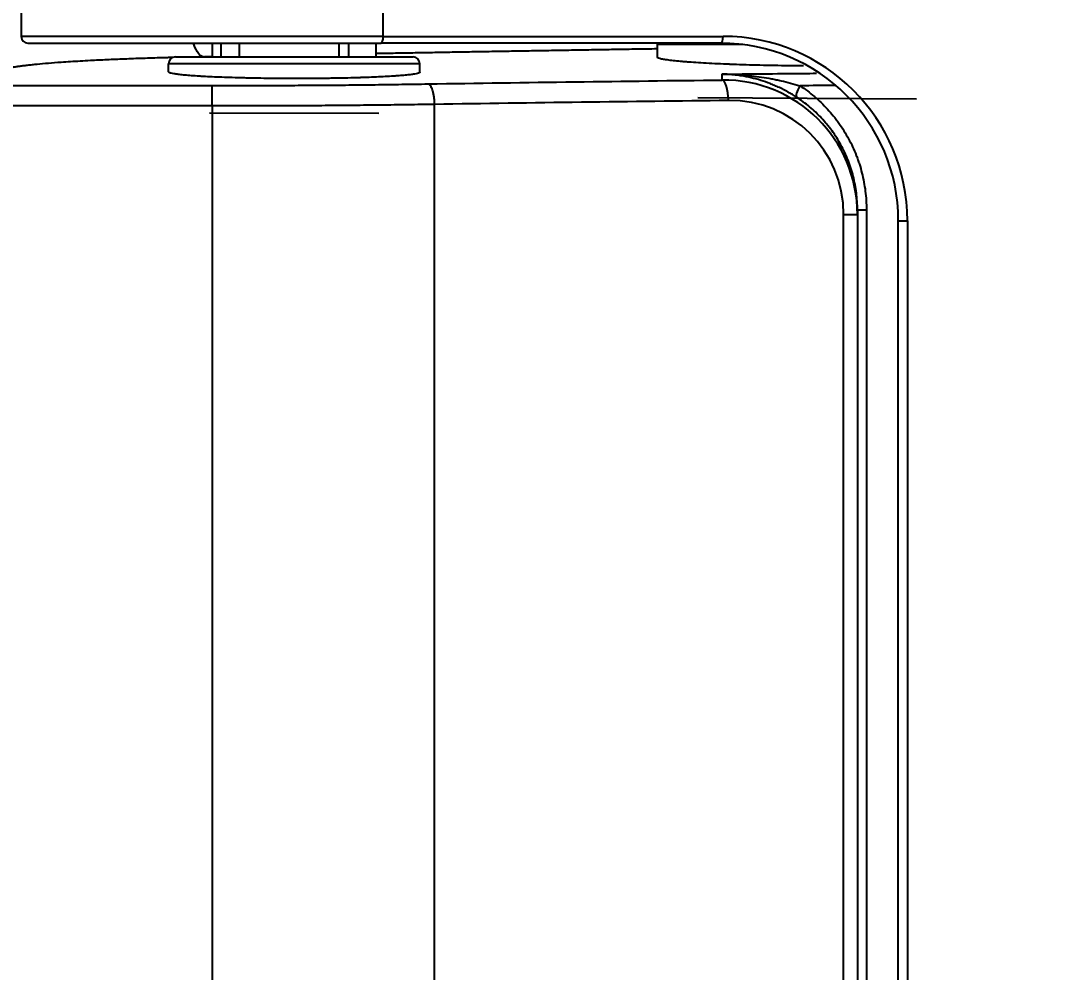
# Model space of a CAD drawing. Extents: x 2759 to 9191, y -64 to 2464.
# Drawn here: x 6759 to 6835.7, y 1772.8 to 1842.4 of the extents above; entities that cross this region are included whole.
import ezdxf

# ---------------------------------------------------------------- set-up
doc = ezdxf.new("R2010")
doc.units = 0
doc.header["$LTSCALE"] = 20
doc.header["$MEASUREMENT"] = 0
doc.layers.get('0').update_dxf_attribs({"linetype": 'CONTINUOUS'})
doc.layers.get('DEFPOINTS').update_dxf_attribs({"linetype": 'CONTINUOUS'})
doc.styles.get("Standard").update_dxf_attribs({"font": 'NanumGothic.ttf'})
doc.dimstyles.get("Standard").update_dxf_attribs({"dimtxt": 2.7, "dimasz": 2.5, "dimexe": 1.5, "dimexo": 1.5, "dimgap": 1.5, "dimtad": 1, "dimdec": 0, "dimlfac": 10, "dimzin": 0, "dimdsep": 46, "dimtxsty": 'Standard', "dimcen": 0, "dimclrt": 2, "dimadec": 0, "dimazin": 0, "dimtfac": 1, "dimtdec": 0, "dimtmove": 0, "dimatfit": 3, "dimfxl": 0, "dimtolj": 1, "dimtzin": 0, "dimarcsym": 0})

# ---------------------------------------------------------------- blocks, each defined once
blk = doc.blocks.new('*D28')
at = {"color": 3, "lineweight": -2}
for p, q in [((6574.994, 1685.187), (6574.994, 1966.499)), ((7259.582, 1685.186), (7259.582, 1966.499)), ((6594.994, 1961.499), (7239.582, 1961.499))]:
    blk.add_line(p, q, dxfattribs=at)
at = {"color": 3}
for points in [[(6594.994, 1964.832), (6594.994, 1958.166), (6574.994, 1961.499)], [(7239.582, 1964.832), (7239.582, 1958.166), (7259.582, 1961.499)]]:
    blk.add_solid(points, dxfattribs=at)
at = {"layer": 'DEFPOINTS', "color": 0}
for p in [(7259.582, 1961.499), (6574.994, 1683.687), (7259.582, 1683.686)]:
    blk.add_point(p, dxfattribs=at)
at = {"color": 2, "insert": (6917.288, 1985.108), "char_height": 25, "attachment_point": 5}
blk.add_mtext('\\A1;685', dxfattribs=at)

msp = doc.modelspace()

# ---------------------------------------------------------------- linework, layer by layer
at = {"color": 7, "linetype": 'Continuous'}
for p, q in [((6759.001, 1877.005), (6759.001, 1841.288)), ((6785.521, 1841.288), (6759.001, 1841.288)), ((6785.521, 1841.288), (6810.406, 1841.288)), ((6759.501, 1840.788), (6785.358, 1840.788)), ((6773.001, 1840.788), (6773.001, 1839.786)), ((6773.646, 1839.786), (6773.646, 1840.788)), ((6775.001, 1839.786), (6775.001, 1840.788)), ((6782.286, 1839.786), (6782.286, 1840.788)), ((6783.001, 1839.786), (6783.001, 1840.788)), ((6785.001, 1839.786), (6785.001, 1840.788)), ((6810.243, 1840.788), (6785.358, 1840.788)), ((6805.571, 1840.686), (6805.571, 1839.799)), ((6811.863, 1840.686), (6805.571, 1840.686)), ((6770.301, 1839.786), (6787.701, 1839.786)), ((6769.801, 1838.681), (6769.801, 1839.286)), ((6788.201, 1839.286), (6769.801, 1839.286)), ((6788.201, 1838.666), (6788.201, 1839.286)), ((6824.571, 1836.687), (6808.571, 1836.782)), ((6772.801, 1835.677), (6785.201, 1835.668)), ((6819.236, 1828.238), (6820.247, 1828.238)), ((6819.236, 1539.134), (6819.236, 1828.238)), ((6820.247, 1828.587), (6820.91, 1828.587)), ((6820.247, 1828.587), (6820.247, 1828.238)), ((6820.247, 1828.238), (6820.247, 1539.134)), ((6820.91, 1828.587), (6820.91, 1538.786)), ((6823.243, 1539.584), (6823.243, 1827.788)), ((6823.243, 1827.788), (6823.906, 1827.788)), ((6823.906, 1827.788), (6823.906, 1539.584))]:
    msp.add_line(p, q, dxfattribs=at)
for centre, start, end in [((6759.501, 1841.288), 180, 270), ((6806.071, 1840.686), 168.30845, 180), ((6770.301, 1839.286), 90, 180), ((6787.701, 1839.286), 0, 90)]:
    msp.add_arc(centre, 0.5, start, end, dxfattribs=at)
for centre, major_axis, ratio, start_param, end_param in [((6785.358, 1841.288), (0, -0.5), 0.325982, 0, 1.570796), ((6810.243, 1841.288), (0, -0.5), 0.325982, 0, 1.570796), ((6810.406, 1827.788), (13.5, 0), 1, 0, 1.570796), ((6810.243, 1827.788), (13, 0), 1, 0, 1.570796), ((6810.247, 1828.079), (6.867, 7.387), 0.984124, 5.469289, 7.032689), ((6810.309, 1836.592), (0.017, -1.5), 0.325964, 1.567085, 3.083985), ((6816.338, 1837.67), (0.544, 0.839), 0.254745, 1.734631, 3.094705), ((6810.736, 1828.079), (5.798, 6.334), 0.981335, 5.463069, 7.026469)]:
    msp.add_ellipse(centre, major_axis=major_axis, ratio=ratio, start_param=start_param, end_param=end_param, dxfattribs=at)
for points, degree in [([(6785.521, 1841.288), (6785.521, 1853.053), (6785.521, 1864.819), (6785.521, 1876.584)], 3), ([(6773.002, 1839.798), (6772.813, 1839.795), (6772.625, 1839.791), (6772.437, 1839.787)], 3), ([(6810.314, 1838.521), (6810.314, 1838.505), (6810.314, 1838.489), (6810.314, 1838.473)], 3), ([(6810.314, 1838.473), (6810.316, 1838.345), (6810.319, 1838.218), (6810.321, 1838.09)], 3), ([(6755.728, 1837.695), (6761.481, 1837.698), (6767.234, 1837.698), (6772.986, 1837.693)], 3), ([(6818.612, 1837.695), (6817.756, 1837.686), (6816.898, 1837.678), (6816.039, 1837.67)], 3), ([(6772.985, 1836.195), (6767.235, 1836.2), (6761.484, 1836.2), (6755.734, 1836.197)], 3), ([(6772.985, 1836.195), (6772.985, 1531.183)], 1), ([(6789.284, 1531.069), (6789.284, 1836.305)], 1)]:
    msp.add_open_spline(points, degree=degree, dxfattribs=at)
for points, knots in [([(6772.336, 1839.785), (6772.223, 1839.802), (6771.981, 1839.96), (6771.746, 1840.441), (6771.646, 1840.755), (6771.639, 1840.777)], [0, 0, 0, 0, 0.482421, 0.964911, 1, 1, 1, 1]), ([(6770.081, 1839.735), (6770.057, 1839.734), (6770.011, 1839.733), (6769.941, 1839.731), (6769.871, 1839.73), (6769.825, 1839.728), (6769.801, 1839.728)], [0, 0, 0, 0, 0.250011, 0.500012, 0.750007, 1, 1, 1, 1]), ([(6805.571, 1840.367), (6805.078, 1840.359), (6804.092, 1840.344), (6802.615, 1840.32), (6801.142, 1840.297), (6799.672, 1840.273), (6798.206, 1840.248), (6796.744, 1840.224), (6795.286, 1840.199), (6793.83, 1840.175), (6792.379, 1840.15), (6790.931, 1840.125), (6789.487, 1840.099), (6788.047, 1840.074), (6786.61, 1840.049), (6785.595, 1840.03), (6785.06, 1840.021), (6785.002, 1840.02)], [0, 0, 0, 0, 0.071979, 0.143779, 0.215402, 0.286847, 0.358114, 0.429204, 0.500117, 0.570854, 0.641414, 0.711798, 0.782006, 0.852038, 0.921895, 0.991577, 1, 1, 1, 1]), ([(6805.571, 1839.799), (6805.571, 1839.779), (6805.589, 1839.76), (6805.66, 1839.721), (6805.712, 1839.701), (6805.852, 1839.663), (6805.939, 1839.643), (6806.069, 1839.62), (6806.11, 1839.612), (6806.154, 1839.605), (6806.183, 1839.6), (6806.198, 1839.598), (6806.274, 1839.586), (6806.339, 1839.577), (6806.546, 1839.549), (6806.853, 1839.512), (6807.221, 1839.477), (6807.52, 1839.451), (6807.623, 1839.443), (6807.784, 1839.43), (6807.839, 1839.426), (6807.95, 1839.418), (6808.007, 1839.414), (6808.295, 1839.393), (6808.536, 1839.377), (6809.044, 1839.347), (6809.309, 1839.333), (6809.863, 1839.305), (6810.151, 1839.292), (6810.527, 1839.276), (6810.602, 1839.273), (6810.717, 1839.268), (6810.756, 1839.267), (6810.833, 1839.264), (6811.027, 1839.256), (6811.223, 1839.249), (6811.699, 1839.232), (6812.348, 1839.212), (6813.023, 1839.194), (6813.54, 1839.182), (6813.713, 1839.179), (6813.977, 1839.173), (6814.065, 1839.172), (6814.242, 1839.168), (6814.331, 1839.167), (6814.775, 1839.159), (6815.131, 1839.154), (6815.757, 1839.146), (6816.026, 1839.143), (6816.296, 1839.141)], [0, 0, 0, 0, 0.063482, 0.063482, 0.126964, 0.126964, 0.190446, 0.190446, 0.206316, 0.214252, 0.214252, 0.222187, 0.222187, 0.253928, 0.253928, 0.31741, 0.380892, 0.380892, 0.412633, 0.412633, 0.428503, 0.428503, 0.444374, 0.444374, 0.507856, 0.507856, 0.571338, 0.571338, 0.63482, 0.63482, 0.65069, 0.65069, 0.658626, 0.658626, 0.666561, 0.698302, 0.698302, 0.761784, 0.825266, 0.825266, 0.857007, 0.857007, 0.872877, 0.872877, 0.888748, 0.888748, 0.95223, 0.95223, 1, 1, 1, 1]), ([(6769.801, 1839.728), (6769.779, 1839.727), (6769.733, 1839.726), (6769.664, 1839.724), (6769.596, 1839.722), (6769.527, 1839.72), (6769.459, 1839.718), (6769.391, 1839.716), (6769.106, 1839.708), (6768.609, 1839.694), (6767.911, 1839.671), (6767.229, 1839.648), (6766.34, 1839.614), (6765.271, 1839.569), (6764.2, 1839.517), (6763.318, 1839.468), (6762.602, 1839.425), (6761.815, 1839.373), (6760.986, 1839.31), (6760.295, 1839.248), (6759.794, 1839.198), (6759.445, 1839.159), (6759.124, 1839.12), (6758.831, 1839.08), (6758.567, 1839.04), (6758.332, 1839), (6758.126, 1838.959), (6757.998, 1838.929), (6757.926, 1838.91), (6757.898, 1838.903), (6757.871, 1838.895), (6757.845, 1838.888), (6757.82, 1838.88), (6757.796, 1838.872), (6757.773, 1838.865), (6757.75, 1838.857), (6757.729, 1838.85), (6757.709, 1838.842), (6757.689, 1838.834), (6757.671, 1838.827), (6757.653, 1838.819), (6757.637, 1838.811), (6757.621, 1838.804), (6757.606, 1838.796), (6757.593, 1838.788), (6757.58, 1838.78), (6757.568, 1838.772), (6757.557, 1838.765), (6757.547, 1838.757), (6757.541, 1838.752), (6757.538, 1838.749)], [0, 0, 0, 0, 0.00328, 0.006559, 0.009835, 0.01311, 0.016383, 0.019654, 0.022924, 0.057663, 0.092386, 0.127141, 0.161976, 0.231771, 0.30158, 0.348098, 0.394547, 0.441043, 0.51077, 0.580511, 0.615477, 0.650382, 0.685273, 0.720198, 0.75505, 0.789822, 0.824564, 0.859324, 0.865628, 0.871938, 0.878256, 0.884581, 0.890913, 0.897253, 0.903602, 0.909959, 0.916325, 0.9227, 0.929084, 0.935477, 0.941881, 0.948294, 0.954718, 0.961153, 0.967599, 0.974056, 0.980524, 0.987004, 0.993496, 1, 1, 1, 1]), ([(6788.201, 1838.666), (6788.201, 1838.65), (6788.186, 1838.634), (6788.128, 1838.603), (6788.084, 1838.587), (6787.967, 1838.556), (6787.894, 1838.541), (6787.785, 1838.522), (6787.751, 1838.517), (6787.714, 1838.511), (6787.69, 1838.507), (6787.677, 1838.505), (6787.613, 1838.496), (6787.559, 1838.489), (6787.386, 1838.467), (6787.129, 1838.439), (6786.822, 1838.412), (6786.572, 1838.393), (6786.485, 1838.387), (6786.35, 1838.377), (6786.305, 1838.374), (6786.211, 1838.368), (6786.164, 1838.365), (6785.923, 1838.35), (6785.721, 1838.339), (6785.297, 1838.317), (6785.075, 1838.307), (6784.612, 1838.288), (6784.37, 1838.279), (6784.056, 1838.268), (6783.993, 1838.266), (6783.897, 1838.263), (6783.864, 1838.262), (6783.8, 1838.26), (6783.638, 1838.255), (6783.474, 1838.251), (6783.075, 1838.24), (6782.533, 1838.227), (6781.968, 1838.218), (6781.536, 1838.211), (6781.39, 1838.209), (6781.17, 1838.207), (6781.096, 1838.206), (6780.948, 1838.204), (6780.874, 1838.204), (6780.502, 1838.2), (6780.205, 1838.198), (6779.607, 1838.196), (6779.308, 1838.196), (6778.708, 1838.196), (6778.407, 1838.198), (6778.067, 1838.2), (6778.03, 1838.2), (6777.954, 1838.2), (6777.916, 1838.201), (6777.803, 1838.201), (6777.578, 1838.203), (6777.355, 1838.206), (6776.912, 1838.211), (6776.33, 1838.219), (6775.765, 1838.23), (6775.347, 1838.239), (6775.209, 1838.242), (6775.003, 1838.248), (6774.935, 1838.249), (6774.799, 1838.253), (6774.732, 1838.255), (6774.399, 1838.264), (6774.141, 1838.273), (6773.642, 1838.29), (6773.401, 1838.3), (6772.937, 1838.32), (6772.713, 1838.33), (6772.472, 1838.343), (6772.445, 1838.344), (6772.392, 1838.347), (6772.313, 1838.352), (6772.133, 1838.362), (6771.986, 1838.371), (6771.7, 1838.389), (6771.343, 1838.414), (6771.033, 1838.441), (6770.82, 1838.462), (6770.752, 1838.469), (6770.622, 1838.483), (6770.56, 1838.49), (6770.387, 1838.512), (6770.286, 1838.527), (6770.112, 1838.557), (6770.039, 1838.572), (6769.951, 1838.595), (6769.925, 1838.603), (6769.891, 1838.614), (6769.881, 1838.618), (6769.862, 1838.626), (6769.854, 1838.63), (6769.816, 1838.649), (6769.801, 1838.665), (6769.801, 1838.681)], [0, 0, 0, 0, 0.03125, 0.03125, 0.0625, 0.0625, 0.09375, 0.09375, 0.101562, 0.105469, 0.105469, 0.109375, 0.109375, 0.125, 0.125, 0.15625, 0.1875, 0.1875, 0.203125, 0.203125, 0.210938, 0.210938, 0.21875, 0.21875, 0.25, 0.25, 0.28125, 0.28125, 0.3125, 0.3125, 0.320313, 0.320313, 0.324219, 0.324219, 0.328125, 0.34375, 0.34375, 0.375, 0.40625, 0.40625, 0.421875, 0.421875, 0.429688, 0.429688, 0.4375, 0.4375, 0.46875, 0.46875, 0.5, 0.5, 0.53125, 0.53125, 0.535156, 0.535156, 0.539063, 0.539063, 0.546875, 0.5625, 0.5625, 0.59375, 0.625, 0.625, 0.640625, 0.640625, 0.648438, 0.648438, 0.65625, 0.65625, 0.6875, 0.6875, 0.71875, 0.71875, 0.75, 0.75, 0.753906, 0.753906, 0.757812, 0.765625, 0.78125, 0.78125, 0.8125, 0.84375, 0.84375, 0.859375, 0.859375, 0.875, 0.875, 0.90625, 0.90625, 0.9375, 0.9375, 0.953125, 0.953125, 0.960938, 0.960938, 0.96875, 0.96875, 1, 1, 1, 1]), ([(6810.314, 1838.521), (6812.303, 1838.537), (6814.282, 1838.554), (6816.587, 1838.576), (6816.922, 1838.579), (6817.256, 1838.583)], [0, 0, 0, 0, 0.854701, 0.854701, 1, 1, 1, 1]), ([(6810.314, 1838.521), (6810.318, 1838.521), (6810.323, 1838.521), (6810.329, 1838.521), (6810.333, 1838.521), (6810.335, 1838.521), (6810.344, 1838.521), (6810.352, 1838.521), (6810.375, 1838.521), (6810.39, 1838.521), (6810.436, 1838.52), (6810.467, 1838.52), (6810.558, 1838.519), (6810.619, 1838.518), (6810.803, 1838.514), (6810.925, 1838.51), (6811.17, 1838.501), (6811.292, 1838.495), (6811.536, 1838.481), (6811.658, 1838.473), (6812.023, 1838.445), (6812.265, 1838.423), (6812.749, 1838.369), (6812.99, 1838.338), (6813.471, 1838.267), (6813.71, 1838.227), (6814.068, 1838.16), (6814.187, 1838.137), (6814.424, 1838.088), (6814.542, 1838.062), (6814.894, 1837.983), (6815.126, 1837.926), (6815.586, 1837.804), (6815.814, 1837.739), (6816.039, 1837.67)], [0, 0, 0, 0, 0.001953, 0.00293, 0.00293, 0.003906, 0.003906, 0.007812, 0.007812, 0.015625, 0.015625, 0.03125, 0.03125, 0.0625, 0.0625, 0.125, 0.125, 0.1875, 0.1875, 0.25, 0.25, 0.375, 0.375, 0.5, 0.5, 0.625, 0.625, 0.6875, 0.6875, 0.75, 0.75, 0.875, 0.875, 1, 1, 1, 1]), ([(6815.784, 1836.838), (6815.685, 1836.903), (6815.584, 1836.966), (6815.38, 1837.088), (6815.277, 1837.148), (6814.963, 1837.323), (6814.749, 1837.433), (6814.42, 1837.587), (6814.309, 1837.637), (6814.085, 1837.733), (6813.971, 1837.78), (6813.628, 1837.913), (6813.398, 1837.993), (6812.934, 1838.136), (6812.701, 1838.199), (6812.231, 1838.309), (6811.994, 1838.356), (6811.637, 1838.413), (6811.517, 1838.43), (6811.337, 1838.453), (6811.277, 1838.459), (6811.157, 1838.472), (6811.096, 1838.478), (6810.916, 1838.494), (6810.795, 1838.503), (6810.615, 1838.512), (6810.554, 1838.515), (6810.464, 1838.518), (6810.434, 1838.519), (6810.389, 1838.52), (6810.374, 1838.52), (6810.351, 1838.521), (6810.343, 1838.521), (6810.335, 1838.521), (6810.335, 1838.521), (6810.334, 1838.521), (6810.333, 1838.521), (6810.332, 1838.521), (6810.329, 1838.521), (6810.326, 1838.521), (6810.321, 1838.521), (6810.317, 1838.521), (6810.314, 1838.521)], [0, 0, 0, 0, 0.0625, 0.0625, 0.125, 0.125, 0.25, 0.25, 0.3125, 0.3125, 0.375, 0.375, 0.5, 0.5, 0.625, 0.625, 0.75, 0.75, 0.8125, 0.8125, 0.84375, 0.84375, 0.875, 0.875, 0.9375, 0.9375, 0.96875, 0.96875, 0.984375, 0.984375, 0.992188, 0.992188, 0.996094, 0.996094, 0.996338, 0.996338, 0.996582, 0.996582, 0.99707, 0.998047, 0.998047, 1, 1, 1, 1]), ([(6772.985, 1836.195), (6772.985, 1836.29), (6772.985, 1836.385), (6772.986, 1836.572), (6772.986, 1836.663), (6772.986, 1836.84), (6772.986, 1836.924), (6772.986, 1837.084), (6772.986, 1837.159), (6772.986, 1837.297), (6772.986, 1837.36), (6772.986, 1837.47), (6772.986, 1837.518), (6772.986, 1837.597), (6772.986, 1837.629), (6772.986, 1837.675), (6772.986, 1837.688), (6772.986, 1837.693)], [0, 0, 0, 0, 0.125, 0.125, 0.25, 0.25, 0.375, 0.375, 0.5, 0.5, 0.625, 0.625, 0.75, 0.75, 0.875, 0.875, 1, 1, 1, 1]), ([(6772.986, 1837.693), (6773.325, 1837.693), (6774.002, 1837.693), (6774.678, 1837.692), (6775.353, 1837.693), (6775.69, 1837.693), (6776.363, 1837.693), (6776.699, 1837.694), (6777.37, 1837.695), (6777.705, 1837.695), (6778.373, 1837.697), (6778.707, 1837.698), (6779.372, 1837.701), (6779.704, 1837.702), (6780.367, 1837.706), (6780.697, 1837.708), (6781.356, 1837.713), (6781.684, 1837.715), (6782.34, 1837.721), (6782.667, 1837.724), (6783.319, 1837.73), (6783.644, 1837.734), (6784.294, 1837.741), (6784.618, 1837.745), (6785.264, 1837.753), (6785.587, 1837.757), (6786.232, 1837.766), (6786.554, 1837.77), (6787.197, 1837.779), (6787.839, 1837.788), (6788.48, 1837.798), (6788.8, 1837.803)], [0, 0, 0, 0, 0.0625, 0.125, 0.125, 0.1875, 0.1875, 0.25, 0.25, 0.3125, 0.3125, 0.375, 0.375, 0.4375, 0.4375, 0.5, 0.5, 0.5625, 0.5625, 0.625, 0.625, 0.6875, 0.6875, 0.75, 0.75, 0.8125, 0.8125, 0.875, 0.875, 0.9375, 1, 1, 1, 1]), ([(6788.8, 1837.803), (6792.386, 1837.857), (6795.973, 1837.909), (6803.147, 1838.005), (6806.734, 1838.049), (6810.321, 1838.09)], [0, 0, 0, 0, 0.5, 0.5, 1, 1, 1, 1]), ([(6789.284, 1836.305), (6789.283, 1836.4), (6789.279, 1836.495), (6789.265, 1836.681), (6789.255, 1836.773), (6789.229, 1836.949), (6789.214, 1837.034), (6789.178, 1837.194), (6789.158, 1837.269), (6789.114, 1837.407), (6789.089, 1837.47), (6789.037, 1837.58), (6789.01, 1837.628), (6788.952, 1837.707), (6788.923, 1837.739), (6788.862, 1837.784), (6788.831, 1837.798), (6788.8, 1837.803)], [0, 0, 0, 0, 0.125, 0.125, 0.25, 0.25, 0.375, 0.375, 0.5, 0.5, 0.625, 0.625, 0.75, 0.75, 0.875, 0.875, 1, 1, 1, 1]), ([(6816.039, 1837.67), (6816.41, 1837.427), (6816.762, 1837.164), (6817.432, 1836.596), (6817.749, 1836.292), (6818.198, 1835.805), (6818.343, 1835.638), (6818.554, 1835.379), (6818.623, 1835.291), (6818.725, 1835.157), (6818.759, 1835.112), (6818.825, 1835.022), (6818.858, 1834.976), (6819.151, 1834.566), (6819.387, 1834.187), (6819.812, 1833.402), (6820, 1832.995), (6820.205, 1832.469), (6820.264, 1832.31), (6820.32, 1832.149), (6820.356, 1832.041), (6820.374, 1831.987), (6820.46, 1831.716), (6820.522, 1831.498), (6820.688, 1830.84), (6820.77, 1830.396), (6820.881, 1829.499), (6820.91, 1829.045), (6820.91, 1828.587)], [0, 0, 0, 0, 0.125, 0.125, 0.25, 0.25, 0.3125, 0.3125, 0.34375, 0.34375, 0.359375, 0.359375, 0.375, 0.375, 0.5, 0.5, 0.625, 0.625, 0.65625, 0.671875, 0.671875, 0.6875, 0.6875, 0.75, 0.75, 0.875, 0.875, 1, 1, 1, 1]), ([(6820.247, 1828.587), (6820.247, 1829.006), (6820.22, 1829.419), (6820.118, 1830.238), (6820.042, 1830.643), (6819.889, 1831.243), (6819.832, 1831.441), (6819.752, 1831.688), (6819.736, 1831.738), (6819.702, 1831.836), (6819.651, 1831.983), (6819.596, 1832.128), (6819.408, 1832.607), (6819.234, 1832.976), (6818.844, 1833.689), (6818.628, 1834.033), (6818.359, 1834.405), (6818.329, 1834.446), (6818.267, 1834.528), (6818.237, 1834.569), (6818.143, 1834.69), (6818.08, 1834.77), (6817.887, 1835.004), (6817.754, 1835.156), (6817.344, 1835.596), (6817.054, 1835.871), (6816.443, 1836.382), (6816.122, 1836.62), (6815.784, 1836.838)], [0, 0, 0, 0, 0.125, 0.125, 0.25, 0.25, 0.3125, 0.3125, 0.328125, 0.328125, 0.34375, 0.375, 0.375, 0.5, 0.5, 0.625, 0.625, 0.640625, 0.640625, 0.65625, 0.65625, 0.6875, 0.6875, 0.75, 0.75, 0.875, 0.875, 1, 1, 1, 1]), ([(6789.284, 1836.305), (6788.957, 1836.3), (6788.301, 1836.29), (6787.643, 1836.281), (6786.984, 1836.272), (6786.653, 1836.267), (6785.991, 1836.259), (6785.659, 1836.255), (6784.993, 1836.247), (6784.659, 1836.243), (6783.988, 1836.236), (6783.652, 1836.232), (6783.145, 1836.227), (6782.976, 1836.226), (6782.637, 1836.223), (6782.467, 1836.221), (6781.957, 1836.217), (6781.616, 1836.215), (6780.933, 1836.21), (6780.591, 1836.208), (6779.904, 1836.205), (6779.561, 1836.203), (6778.872, 1836.2), (6778.527, 1836.199), (6778.008, 1836.198), (6777.836, 1836.198), (6777.489, 1836.197), (6777.316, 1836.197), (6776.797, 1836.196), (6776.451, 1836.195), (6775.758, 1836.195), (6775.412, 1836.195), (6774.719, 1836.195), (6774.025, 1836.195), (6773.332, 1836.195), (6772.985, 1836.195)], [0, 0, 0, 0, 0.0625, 0.125, 0.125, 0.1875, 0.1875, 0.25, 0.25, 0.3125, 0.3125, 0.375, 0.375, 0.40625, 0.40625, 0.4375, 0.4375, 0.5, 0.5, 0.5625, 0.5625, 0.625, 0.625, 0.6875, 0.6875, 0.71875, 0.71875, 0.75, 0.75, 0.8125, 0.8125, 0.875, 0.875, 0.9375, 1, 1, 1, 1]), ([(6810.798, 1836.592), (6807.213, 1836.551), (6803.627, 1836.507), (6796.456, 1836.411), (6792.87, 1836.359), (6789.284, 1836.305)], [0, 0, 0, 0, 0.5, 0.5, 1, 1, 1, 1])]:
    msp.add_open_spline(points, degree=3, knots=knots, dxfattribs=at)

# ---------------------------------------------------------------- dimensions: what is measured, and where the dimension line sits
dim = msp.add_linear_dim(base=(7259.582, 1961.499), p1=(6574.994, 1683.687), p2=(7259.582, 1683.686), dimstyle='Standard', override={"dimtxt": 25, "dimasz": 20, "dimexe": 5, "dimgap": 10, "dimlfac": 1, "dimzin": 12, "dimpost": '', "dimclrd": 3, "dimclre": 3, "dimazin": 2, "dimarcsym": 1})
dim.commit()
dim.dimension.update_dxf_attribs({"geometry": '*D28', "text_midpoint": (6917.288, 1985.108)})

doc.saveas('drawing.dxf')
